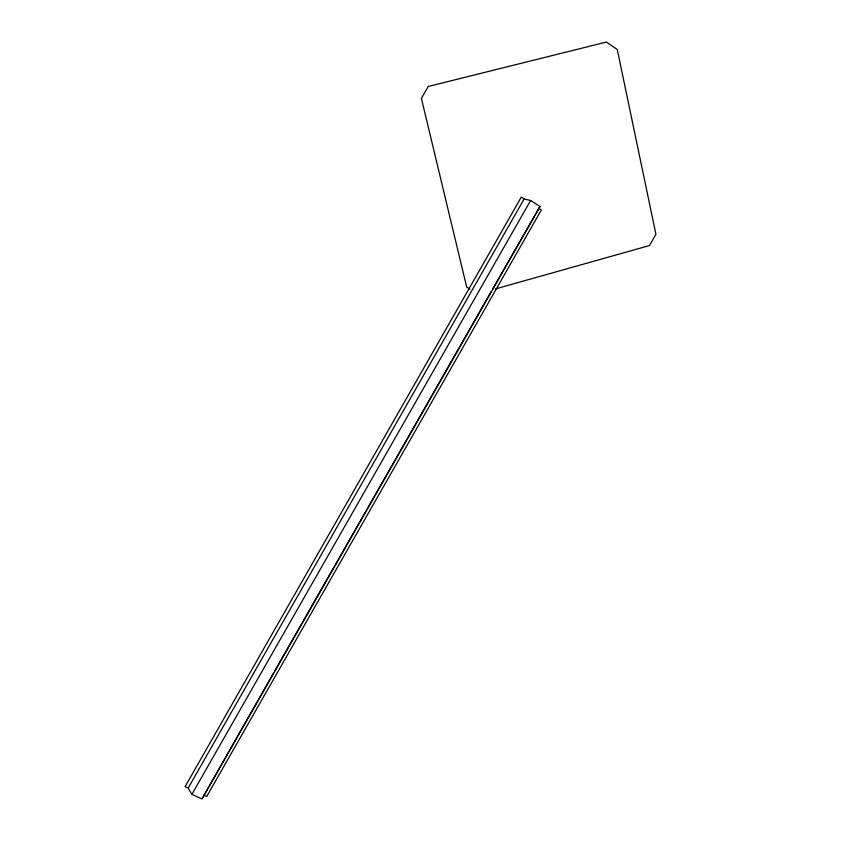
<?xml version="1.0" encoding="UTF-8"?>
<svg xmlns="http://www.w3.org/2000/svg" width="841" height="841" viewBox="0 0 841 841"><rect width="100%" height="100%" fill="white"/><g stroke="black" fill="none" stroke-linecap="round" stroke-linejoin="round"><path stroke-width="1.26" d="M202.481 797.993L273.409 673.199M188.184 788.049L524.132 198.981L530.629 200.494L540.038 206.487L202.029 798.95L191.885 794.367L188.184 788.049L185.073 786.64L521.252 197.141L524.132 198.981M191.885 794.367L530.629 200.494M274.713 670.918L491.218 291.428M492.521 289.157L540.038 206.487M495.538 288.894L649.483 245.561L655.927 234.292L617.252 49.503L606.445 42.05L428.195 86.497L421.404 98.429L466.702 287.096L470.056 289.125M203.848 795.134L206.728 796.438L541.362 209.945L538.682 208.242"/></g></svg>
